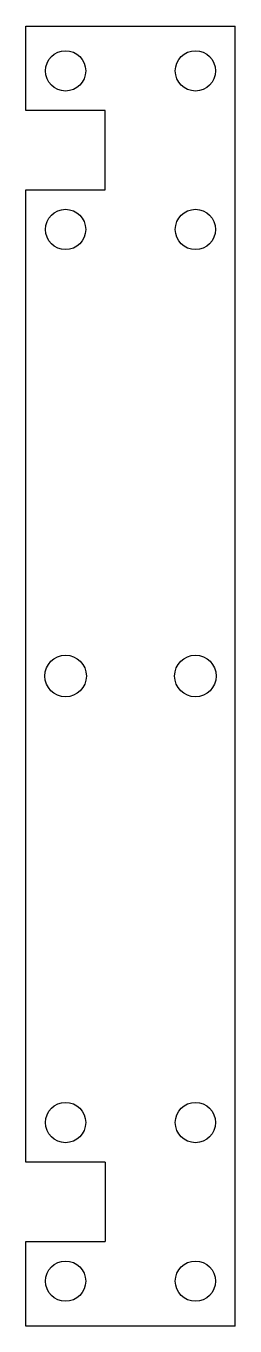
# Model space of a CAD drawing. Extents: x -8 to 8, y -50 to 50.
import ezdxf

# ---------------------------------------------------------------- set-up
doc = ezdxf.new("R2010")
doc.units = 0
doc.layers.get('0').update_dxf_attribs({"linetype": 'continuous'})

# ---------------------------------------------------------------- blocks, each defined once
blk = doc.blocks.new('SHAPE2DVIEW')
at = {"color": 0}
for p, q in [((-8.05, 43.5), (-8.05, 50)), ((-8.05, 50), (8.05, 50)), ((8.05, -50), (8.05, 50)), ((-1.95, 43.5), (-8.05, 43.5)), ((-1.95, 37.4), (-1.95, 43.5)), ((-8.05, -37.4), (-8.05, 37.4)), ((-8.05, 37.4), (-1.95, 37.4)), ((-1.95, -37.4), (-8.05, -37.4)), ((-1.95, -37.4), (-1.95, -43.5)), ((-8.05, -50), (-8.05, -43.5)), ((-8.05, -43.5), (-1.95, -43.5)), ((8.05, -50), (-8.05, -50))]:
    blk.add_line(p, q, dxfattribs=at)
for centre, radius in [((-5, 46.55), 1.55), ((5, 46.55), 1.55), ((-5, 34.35), 1.55), ((5, 34.35), 1.55), ((-5, 0), 1.6), ((5, 0), 1.6), ((-5, -34.35), 1.55), ((5, -34.35), 1.55), ((-5, -46.55), 1.55), ((5, -46.55), 1.55)]:
    blk.add_circle(centre, radius, dxfattribs=at)

msp = doc.modelspace()

# ---------------------------------------------------------------- block references
at = {"color": 0}
msp.add_blockref('SHAPE2DVIEW', (0, 0), dxfattribs=at)

doc.saveas('drawing.dxf')
